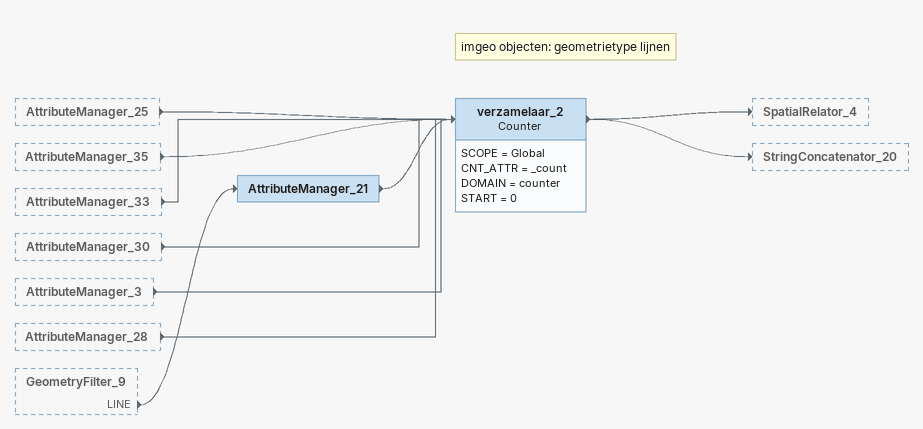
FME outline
AttributeManager_25 [outside]
    -> verzamelaar_2
AttributeManager_35 [outside]
    -> verzamelaar_2
AttributeManager_33 [outside]
    -> verzamelaar_2
AttributeManager_30 [outside]
    -> verzamelaar_2
AttributeManager_3 [outside]
    -> verzamelaar_2
AttributeManager_28 [outside]
    -> verzamelaar_2
GeometryFilter_9 [outside]
    LINE -> AttributeManager_21
AttributeManager_21
    -> verzamelaar_2
Note: imgeo objecten: geometrietype lijnen
verzamelaar_2: Counter
    SCOPE = Global
    CNT_ATTR = _count
    DOMAIN = counter
    START = 0
    -> SpatialRelator_4
    -> StringConcatenator_20
